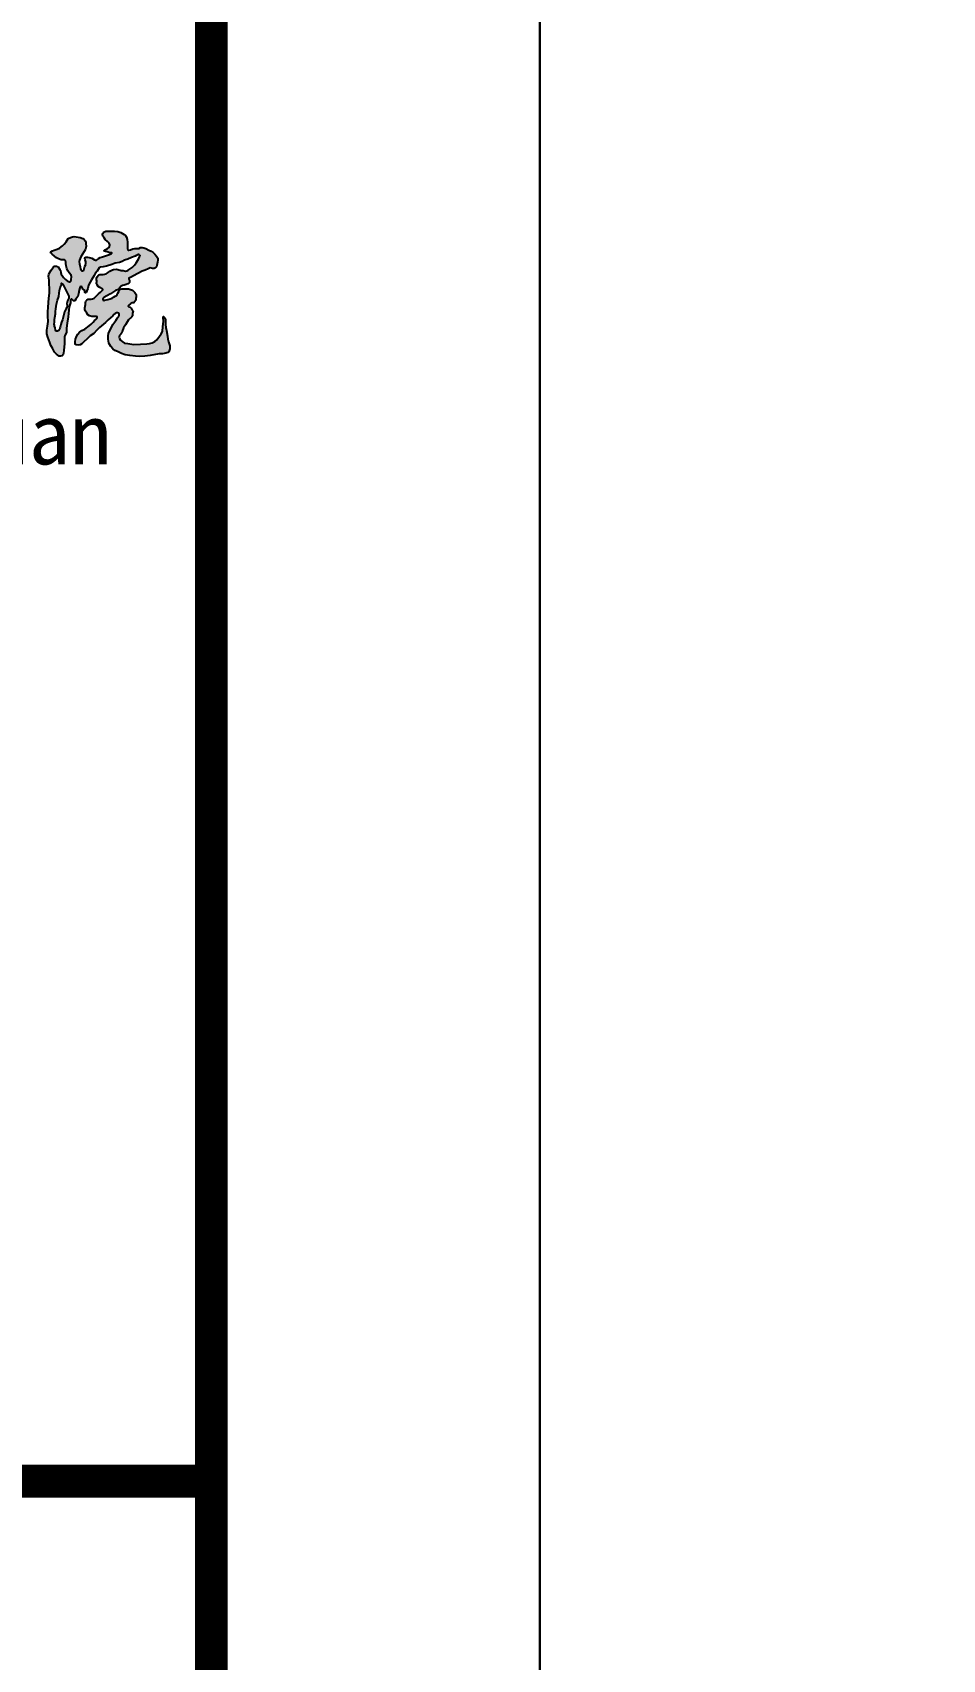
# Model space of a CAD drawing. Extents: x -137808 to 103746506, y -332957 to -111547.
# Drawn here: x -8790 to -6021, y -166439 to -161489 of the extents above; entities that cross this region are included whole.
import ezdxf

# ---------------------------------------------------------------- set-up
doc = ezdxf.new("R2010")
doc.units = 0
doc.header["$LTSCALE"] = 25
doc.header["$MEASUREMENT"] = 0
doc.layers.get('0').update_dxf_attribs({"linetype": 'CONTINUOUS'})
doc.layers.add('PUB_TITLE', color=4, linetype='CONTINUOUS')
doc.styles.add('宋体', font='', dxfattribs={"width": 0.8})
doc.styles.get('宋体').set_extended_font_data('SimSun')

# ---------------------------------------------------------------- blocks, each defined once
blk = doc.blocks.new('tjnhty')
h = blk.add_hatch(color=256)
h.paths.add_polyline_path([(1272193.7, -1744015.7), (1272197.1, -1744009.2), (1272203, -1744002.6), (1272206.1, -1743997.1), (1272209.6, -1743992.1), (1272213.9, -1743989.9), (1272221.4, -1743989.3), (1272231.7, -1743986.8), (1272247.8, -1743982.1), (1272257.8, -1743977.8), (1272271.2, -1743976.2), (1272279.2, -1743973.1), (1272287, -1743969.1), (1272297, -1743965.3), (1272307.9, -1743960.4), (1272318.5, -1743956.9), (1272323.8, -1743953.5), (1272326.9, -1743951.3), (1272329, -1743951.4), (1272331.2, -1743952.3), (1272333.7, -1743954.5), (1272333.4, -1743956.7), (1272332.2, -1743959.1), (1272329.4, -1743965.3), (1272322.2, -1743976.8), (1272316.7, -1743984.2), (1272309.5, -1743990.6), (1272303.9, -1743995.3), (1272297.9, -1743998.8), (1272293.7, -1744001.1), (1272289.3, -1744002.2), (1272282.9, -1744000.7), (1272276.5, -1744000.2), (1272266.6, -1743997.3), (1272262.1, -1743996.5), (1272253.5, -1743997), (1272249.8, -1743998), (1272241.9, -1744002.2), (1272236.5, -1744006.2), (1272230.5, -1744010.4), (1272226.3, -1744011.8), (1272221.9, -1744012.3), (1272215.7, -1744012.1), (1272211, -1744012.3), (1272208.3, -1744013.5), (1272206.1, -1744015.3), (1272203.4, -1744019.7), (1272201.5, -1744024.1), (1272201.1, -1744028.6), (1272202.4, -1744032.1), (1272202.7, -1744035.4), (1272201.1, -1744038.1), (1272201.4, -1744040.8), (1272202.9, -1744043.6), (1272206.2, -1744049.3), (1272211.1, -1744052.4), (1272218.4, -1744056.4), (1272220.9, -1744059.1), (1272218, -1744062), (1272213.3, -1744066.3), (1272207.4, -1744071.6), (1272198.7, -1744080.7), (1272194.1, -1744084.5), (1272188.8, -1744086.7), (1272185.3, -1744087), (1272180.9, -1744087), (1272176.2, -1744087.9), (1272171.8, -1744090.8), (1272168.9, -1744093.9), (1272167.8, -1744098.6), (1272167.7, -1744103.7), (1272166.1, -1744114.1), (1272166.3, -1744119.3), (1272168, -1744124.2), (1272171.8, -1744129.6), (1272174.9, -1744134.9), (1272180.3, -1744137.8), (1272187.6, -1744139.7), (1272193.9, -1744140), (1272200.2, -1744140.3), (1272203.3, -1744141.6), (1272203.6, -1744143.8), (1272202.4, -1744146.3), (1272199.1, -1744149.7), (1272195.5, -1744152.3), (1272191, -1744157.3), (1272185.4, -1744163.5), (1272179.2, -1744169), (1272165.5, -1744178.2), (1272156.3, -1744183.2), (1272149.7, -1744188.3), (1272144.6, -1744193.9), (1272140.2, -1744201.1), (1272137.7, -1744208.8), (1272136.7, -1744217.3), (1272136.1, -1744221.7), (1272136.2, -1744223.7), (1272137, -1744225.2), (1272139.9, -1744226.4), (1272145.6, -1744227.1), (1272151.9, -1744226.4), (1272156.6, -1744223.3), (1272162.6, -1744217), (1272172.4, -1744208.1), (1272181.9, -1744199), (1272192.9, -1744191.4), (1272201.5, -1744182.3), (1272210.6, -1744173.4), (1272228.9, -1744158), (1272237.1, -1744149.8), (1272251, -1744138.1), (1272254.5, -1744134.3), (1272258.1, -1744130.7), (1272262.4, -1744128.6), (1272265.2, -1744128.8), (1272267.8, -1744130.2), (1272269.9, -1744133.4), (1272270.3, -1744137.1), (1272268.3, -1744140.8), (1272265.2, -1744144.1), (1272259.9, -1744152), (1272251, -1744164.6), (1272244.4, -1744179.7), (1272237.8, -1744191.1), (1272236.3, -1744199.7), (1272236.8, -1744208.8), (1272237.5, -1744215.1), (1272239, -1744221.1), (1272245.3, -1744231.2), (1272250.7, -1744238.4), (1272257.3, -1744243.1), (1272264.9, -1744246.6), (1272277.6, -1744252.6), (1272288.9, -1744256.7), (1272302.5, -1744259.3), (1272320.2, -1744260.8), (1272332.5, -1744261.5), (1272348.6, -1744261.1), (1272364.4, -1744259.3), (1272392.2, -1744253.9), (1272402.4, -1744253.3), (1272412.7, -1744251.7), (1272418.6, -1744249.2), (1272421, -1744247.4), (1272422.8, -1744245.1), (1272424.4, -1744238.7), (1272424.4, -1744229), (1272420.6, -1744217.3), (1272418.4, -1744208.7), (1272417, -1744200), (1272414.3, -1744182.3), (1272412.1, -1744173.4), (1272410.8, -1744164.6), (1272411.4, -1744155.3), (1272411.1, -1744150.5), (1272409.5, -1744145.3), (1272407.4, -1744141.7), (1272405.4, -1744139.7), (1272404.4, -1744140.7), (1272404.4, -1744144.3), (1272405.1, -1744154.5), (1272404.5, -1744163.3), (1272403.2, -1744170.6), (1272401.7, -1744185.4), (1272398.2, -1744192.8), (1272393.4, -1744199.6), (1272384.9, -1744211.3), (1272378.4, -1744216.7), (1272370.7, -1744220.4), (1272362.6, -1744222.2), (1272354.3, -1744223), (1272335, -1744224.2), (1272315.4, -1744224.9), (1272296.8, -1744222.3), (1272286.4, -1744220.8), (1272279.1, -1744216.7), (1272274.7, -1744212.6), (1272271.6, -1744207.5), (1272270.5, -1744202.6), (1272271.6, -1744198), (1272275.7, -1744193.6), (1272277.9, -1744189.8), (1272279.4, -1744185.4), (1272283.9, -1744175), (1272289.9, -1744165.5), (1272295.2, -1744155), (1272298.3, -1744150.2), (1272302.3, -1744146.5), (1272305.9, -1744144.3), (1272308.9, -1744141.1), (1272310.5, -1744138.1), (1272310.9, -1744130.4), (1272312.5, -1744124.4), (1272309.5, -1744120.4), (1272306.7, -1744115.3), (1272303.3, -1744112.1), (1272300.1, -1744110.7), (1272298, -1744108.7), (1272298.4, -1744106.3), (1272301.1, -1744104.7), (1272305.1, -1744102), (1272307.3, -1744099.5), (1272309.9, -1744098.2), (1272314.9, -1744098.9), (1272317.5, -1744094.8), (1272321, -1744090.6), (1272321.3, -1744085.8), (1272322, -1744080), (1272321.6, -1744073.3), (1272317.8, -1744067.2), (1272310.7, -1744060.5), (1272305, -1744057.6), (1272298.2, -1744056.3), (1272289.6, -1744056.3), (1272281.3, -1744056.3), (1272277.9, -1744056.2), (1272274.8, -1744057), (1272271.6, -1744060.2), (1272268.8, -1744064.3), (1272266.5, -1744068.8), (1272264.6, -1744073.6), (1272262.3, -1744076.5), (1272258.5, -1744078.4), (1272253.4, -1744081), (1272248.6, -1744083.9), (1272242.8, -1744086.4), (1272235.7, -1744088.3), (1272230.3, -1744089.6), (1272226.1, -1744090.9), (1272223.5, -1744091.1), (1272221.3, -1744090.3), (1272220.3, -1744088.4), (1272220.4, -1744086.1), (1272221.6, -1744084.1), (1272223.6, -1744082.6), (1272232.9, -1744077.1), (1272244.4, -1744070.7), (1272259.1, -1744061.4), (1272265.3, -1744058.9), (1272270.7, -1744055.4), (1272276.4, -1744047.7), (1272280.8, -1744046), (1272285.7, -1744045.1), (1272291.1, -1744043.3), (1272296.3, -1744040.6), (1272299.3, -1744038.8), (1272301.4, -1744036.5), (1272302, -1744033.8), (1272301.4, -1744030.7), (1272299.9, -1744027), (1272299.5, -1744024), (1272301.4, -1744022.5), (1272304.3, -1744021.4), (1272313.9, -1744016.3), (1272326.7, -1744008.9), (1272340.3, -1744002.4), (1272349.1, -1743999), (1272358.7, -1743994.9), (1272365, -1743992.2), (1272372.1, -1743994.2), (1272376.9, -1743994.2), (1272381, -1743992.2), (1272383.4, -1743988.7), (1272384.8, -1743984.5), (1272386.9, -1743974.7), (1272388.3, -1743968.6), (1272388, -1743962.8), (1272384.2, -1743957.1), (1272378.4, -1743951), (1272373.3, -1743945.9), (1272367.6, -1743941.6), (1272360.3, -1743938), (1272351.2, -1743933.4), (1272345.3, -1743931.7), (1272340.2, -1743930.1), (1272335.3, -1743930), (1272329.8, -1743933), (1272324.3, -1743933.3), (1272318, -1743933), (1272311.4, -1743934.6), (1272305, -1743937.1), (1272299.7, -1743938.6), (1272297.7, -1743938.4), (1272296.4, -1743937.3), (1272295.8, -1743933.7), (1272295.9, -1743929.2), (1272295.9, -1743922), (1272295.3, -1743914.3), (1272294.7, -1743906.2), (1272292.1, -1743898.8), (1272289.3, -1743894.2), (1272285.8, -1743890.4), (1272280.9, -1743887.2), (1272275.4, -1743884.7), (1272266.5, -1743881.2), (1272256.2, -1743880.9), (1272243.8, -1743880.4), (1272233.4, -1743880.4), (1272229.4, -1743881), (1272225.7, -1743882.4), (1272222.2, -1743885), (1272220.2, -1743887.8), (1272219.3, -1743891), (1272220.8, -1743895.9), (1272224.5, -1743900.5), (1272228, -1743906.2), (1272234.6, -1743912), (1272239.8, -1743917.4), (1272241.5, -1743922), (1272241.2, -1743926.9), (1272238.6, -1743930.7), (1272234, -1743934), (1272227.1, -1743937), (1272224.5, -1743938.9), (1272223.5, -1743940.8), (1272225.3, -1743941.9), (1272228.3, -1743942.4), (1272234, -1743943.9), (1272242.1, -1743946.2), (1272247.8, -1743946.8), (1272247.5, -1743947.8), (1272245.8, -1743949.1), (1272240.6, -1743951.9), (1272232, -1743954.5), (1272219.1, -1743958.5), (1272212.9, -1743960.7), (1272207.3, -1743964), (1272204.2, -1743966.8), (1272200.9, -1743968.6), (1272198.1, -1743968.5), (1272195.2, -1743967.4), (1272186.6, -1743963.1), (1272178.5, -1743960.3), (1272173.9, -1743959.2), (1272169.3, -1743959.4), (1272166.4, -1743961.1), (1272165.7, -1743964.1), (1272166.4, -1743967.4), (1272169, -1743974.3), (1272169.3, -1743978.2), (1272168.4, -1743982.1), (1272166.1, -1743987.3), (1272164.1, -1743994.8), (1272162.3, -1743999), (1272160.9, -1744000.6), (1272159.2, -1744001.4), (1272157.2, -1744001.1), (1272155.2, -1743999.9), (1272153.4, -1743997.7), (1272152.4, -1743994.9), (1272151.5, -1743988.7), (1272149.2, -1743979.5), (1272148.9, -1743974.1), (1272149.7, -1743968.6), (1272154.1, -1743958.8), (1272158.7, -1743950.8), (1272163.5, -1743942.7), (1272167.9, -1743935.5), (1272169.1, -1743931.1), (1272169.6, -1743926.3), (1272169.3, -1743918.6), (1272168.4, -1743914.1), (1272166.7, -1743910), (1272163.7, -1743906.1), (1272159.8, -1743903.1), (1272152, -1743899.9), (1272139.1, -1743897.3), (1272133.5, -1743896.9), (1272128.2, -1743897.6), (1272122.1, -1743900.2), (1272115.5, -1743903.1), (1272111.8, -1743908.2), (1272108.9, -1743913.4), (1272103.4, -1743920), (1272097.4, -1743925.5), (1272089.1, -1743932.1), (1272081.3, -1743935.5), (1272072.9, -1743938.1), (1272067.4, -1743940.2), (1272062.6, -1743943.3), (1272061.3, -1743944.8), (1272062.7, -1743946.5), (1272066.5, -1743950.4), (1272073.4, -1743957), (1272079.6, -1743961.6), (1272085.7, -1743964.5), (1272093.5, -1743967.7), (1272098.5, -1743967.7), (1272102.5, -1743967.7), (1272105.2, -1743968.8), (1272107, -1743971.2), (1272107.9, -1743974.4), (1272108.4, -1743979.2), (1272108.7, -1743985.9), (1272109.6, -1743990), (1272111.5, -1743994.4), (1272114.4, -1744001.6), (1272118.3, -1744007.8), (1272123.7, -1744014.1), (1272125.7, -1744019.6), (1272124.7, -1744027.5), (1272123.4, -1744032.4), (1272121.4, -1744034.3), (1272118.7, -1744034.6), (1272115.6, -1744033.5), (1272112.3, -1744032), (1272107, -1744027.6), (1272100.8, -1744021.5), (1272098.4, -1744018.8), (1272094.2, -1744011.1), (1272092.8, -1744005.8), (1272091.6, -1744000.5), (1272089.9, -1743997.4), (1272084.6, -1743989.5), (1272079.4, -1743986.9), (1272076.3, -1743986.7), (1272073.4, -1743987.3), (1272070.6, -1743989.1), (1272068.2, -1743991.6), (1272063, -1743998.9), (1272058.3, -1744007.5), (1272056.5, -1744012.4), (1272055.7, -1744017.4), (1272057.4, -1744029.9), (1272057.4, -1744041.5), (1272058.3, -1744054), (1272058.3, -1744069), (1272056.6, -1744084.5), (1272053.8, -1744112), (1272053.2, -1744125.7), (1272053.6, -1744139.5), (1272054.1, -1744155.6), (1272051.7, -1744169.7), (1272050.2, -1744181.9), (1272049.7, -1744192.6), (1272053.6, -1744203.3), (1272058.9, -1744219.7), (1272062.2, -1744228.8), (1272067.1, -1744236.8), (1272073.9, -1744249), (1272079.8, -1744254.9), (1272083.6, -1744258.3), (1272087.6, -1744260.6), (1272091.4, -1744260.9), (1272096.4, -1744260), (1272098.1, -1744258.6), (1272100.2, -1744255.6), (1272101.3, -1744251.9), (1272102.1, -1744243.8), (1272104.4, -1744222.6), (1272103.6, -1744209.8), (1272103.7, -1744203.5), (1272105.2, -1744197.5), (1272109.7, -1744188.7), (1272110.3, -1744182.3), (1272110, -1744175.5), (1272112.4, -1744160.8), (1272114.9, -1744141.5), (1272116.4, -1744131), (1272117.4, -1744120.7), (1272118.4, -1744110.9), (1272122, -1744098.2), (1272122.4, -1744092), (1272123.4, -1744088.9), (1272124.5, -1744087.6), (1272125.9, -1744087.2), (1272126.5, -1744087.5), (1272131.8, -1744092.5), (1272133.9, -1744092.8), (1272135.8, -1744092.2), (1272138.6, -1744087.8), (1272144.2, -1744079.4), (1272146, -1744075.3), (1272147, -1744070.7), (1272148.3, -1744059.8), (1272150.5, -1744053), (1272152.1, -1744050.1), (1272154.5, -1744048.7), (1272157, -1744049.6), (1272158.9, -1744053.6), (1272160, -1744056.5), (1272162, -1744058.6), (1272165.4, -1744060.8), (1272165.5, -1744064.3), (1272166, -1744067.3), (1272167.8, -1744067.7), (1272169.8, -1744067), (1272171.1, -1744064.8), (1272171.6, -1744062), (1272174.7, -1744054.9), (1272176.9, -1744044.6), (1272182.2, -1744035.3), (1272185.9, -1744028.4)])
h.paths.add_polyline_path([(1272101.2, -1744045.7), (1272105.4, -1744054.3), (1272110.2, -1744063.9), (1272111.8, -1744068.2), (1272113.7, -1744072.5), (1272115.8, -1744076.1), (1272116.8, -1744077.9), (1272117.3, -1744079.8), (1272117.4, -1744082.3), (1272116.8, -1744084.7), (1272114.8, -1744088.8), (1272112.8, -1744092.8), (1272111.6, -1744097), (1272111.5, -1744101.1), (1272111.8, -1744105.3), (1272111.8, -1744109.3), (1272111.5, -1744111.3), (1272110.9, -1744113.1), (1272107.8, -1744118.1), (1272105.7, -1744121.8), (1272104, -1744125.6), (1272101.7, -1744133.8), (1272099.8, -1744142.2), (1272097.6, -1744150.4), (1272094.8, -1744157.3), (1272092.3, -1744164.4), (1272090.7, -1744172.3), (1272089.8, -1744176.1), (1272088.2, -1744179.8), (1272086.3, -1744182.5), (1272085.1, -1744183.6), (1272083.6, -1744184.4), (1272081.5, -1744185.1), (1272079.5, -1744185), (1272078.5, -1744184.5), (1272077.8, -1744183.6), (1272076.7, -1744181.2), (1272075.4, -1744175.1), (1272073.4, -1744169.3), (1272073, -1744166.6), (1272072.9, -1744163.7), (1272073.4, -1744157.7), (1272073.7, -1744150.2), (1272074.3, -1744142.8), (1272076.3, -1744132.4), (1272077, -1744124.5), (1272077.5, -1744116.7), (1272078.4, -1744109.7), (1272079.8, -1744102.7), (1272083, -1744090.8), (1272086.2, -1744079.2), (1272088, -1744069.6), (1272088.9, -1744061.4), (1272089.6, -1744057.3), (1272090.9, -1744053.3), (1272093.2, -1744048.3), (1272093.9, -1744046.8), (1272094.4, -1744044.9), (1272094.6, -1744040), (1272094.9, -1744038.4), (1272095.7, -1744038.4), (1272098.7, -1744041.9)], flags=16)
at = {"const_width": 100}
blk.add_lwpolyline([(1267556.7, -1732652.9), (1272550.7, -1732652.9), (1272550.7, -1772652.9), (1267556.7, -1772652.9)], close=True, dxfattribs=at)
at = {"color": 7}
for points in [[(1272062.6, -1743943.3), (1272067.4, -1743940.2), (1272072.9, -1743938.1), (1272081.3, -1743935.5), (1272089.1, -1743932.1), (1272097.4, -1743925.5), (1272103.4, -1743920), (1272108.9, -1743913.4), (1272111.8, -1743908.2), (1272115.5, -1743903.1), (1272122.1, -1743900.2), (1272128.2, -1743897.6), (1272133.5, -1743896.9), (1272139.1, -1743897.3), (1272152, -1743899.9), (1272159.8, -1743903.1), (1272163.7, -1743906.1), (1272166.7, -1743910), (1272168.4, -1743914.1), (1272169.3, -1743918.6), (1272169.6, -1743926.3), (1272169.1, -1743931.1), (1272167.9, -1743935.5), (1272163.5, -1743942.7), (1272158.7, -1743950.8), (1272154.1, -1743958.8), (1272149.7, -1743968.6), (1272148.9, -1743974.1), (1272149.2, -1743979.5), (1272151.5, -1743988.7), (1272152.4, -1743994.9), (1272153.4, -1743997.7), (1272155.2, -1743999.9), (1272157.2, -1744001.1), (1272159.2, -1744001.4), (1272160.9, -1744000.6), (1272162.3, -1743999), (1272164.1, -1743994.8), (1272166.1, -1743987.3), (1272168.4, -1743982.1), (1272169.3, -1743978.2), (1272169, -1743974.3), (1272166.4, -1743967.4), (1272165.7, -1743964.1), (1272166.4, -1743961.1), (1272169.3, -1743959.4), (1272173.9, -1743959.2), (1272178.5, -1743960.3), (1272186.6, -1743963.1), (1272195.2, -1743967.4), (1272198.1, -1743968.5), (1272200.9, -1743968.6), (1272204.2, -1743966.8), (1272207.3, -1743964), (1272212.9, -1743960.7), (1272219.1, -1743958.5), (1272232, -1743954.5), (1272240.6, -1743951.9), (1272245.8, -1743949.1), (1272247.5, -1743947.8), (1272247.8, -1743946.8), (1272242.1, -1743946.2), (1272234, -1743943.9), (1272228.3, -1743942.4), (1272225.3, -1743941.9), (1272223.5, -1743940.8), (1272224.5, -1743938.9), (1272227.1, -1743937), (1272234, -1743934), (1272238.6, -1743930.7), (1272241.2, -1743926.9), (1272241.5, -1743922), (1272239.8, -1743917.4), (1272234.6, -1743912), (1272228, -1743906.2), (1272224.5, -1743900.5), (1272220.8, -1743895.9), (1272219.3, -1743891), (1272220.2, -1743887.8), (1272222.2, -1743885), (1272225.7, -1743882.4), (1272229.4, -1743881), (1272233.4, -1743880.4), (1272243.8, -1743880.4), (1272256.2, -1743880.9), (1272266.5, -1743881.2), (1272275.4, -1743884.7), (1272280.9, -1743887.2), (1272285.8, -1743890.4), (1272289.3, -1743894.2), (1272292.1, -1743898.8), (1272294.7, -1743906.2), (1272295.3, -1743914.3), (1272295.9, -1743922), (1272295.9, -1743929.2), (1272295.8, -1743933.7), (1272296.4, -1743937.3), (1272297.7, -1743938.4), (1272299.7, -1743938.6), (1272305, -1743937.1), (1272311.4, -1743934.6), (1272318, -1743933), (1272324.3, -1743933.3), (1272329.8, -1743933), (1272335.3, -1743930), (1272340.2, -1743930.1), (1272345.3, -1743931.7), (1272351.2, -1743933.4), (1272360.3, -1743938), (1272367.6, -1743941.6), (1272373.3, -1743945.9), (1272378.4, -1743951), (1272384.2, -1743957.1), (1272388, -1743962.8), (1272388.3, -1743968.6), (1272386.9, -1743974.7), (1272384.8, -1743984.5), (1272383.4, -1743988.7), (1272381, -1743992.2), (1272376.9, -1743994.2), (1272372.1, -1743994.2), (1272365, -1743992.2), (1272358.7, -1743994.9), (1272349.1, -1743999), (1272340.3, -1744002.4), (1272326.7, -1744008.9), (1272313.9, -1744016.3), (1272304.3, -1744021.4), (1272301.4, -1744022.5), (1272299.5, -1744024), (1272299.9, -1744027), (1272301.4, -1744030.7), (1272302, -1744033.8), (1272301.4, -1744036.5), (1272299.3, -1744038.8), (1272296.3, -1744040.6), (1272291.1, -1744043.3), (1272285.7, -1744045.1), (1272280.8, -1744046), (1272276.4, -1744047.7), (1272270.7, -1744055.4), (1272265.3, -1744058.9), (1272259.1, -1744061.4), (1272244.4, -1744070.7), (1272232.9, -1744077.1), (1272223.6, -1744082.6), (1272221.6, -1744084.1), (1272220.4, -1744086.1), (1272220.3, -1744088.4), (1272221.3, -1744090.3), (1272223.5, -1744091.1), (1272226.1, -1744090.9), (1272230.3, -1744089.6), (1272235.7, -1744088.3), (1272242.8, -1744086.4), (1272248.6, -1744083.9), (1272253.4, -1744081), (1272258.5, -1744078.4), (1272262.3, -1744076.5), (1272264.6, -1744073.6), (1272266.5, -1744068.8), (1272268.8, -1744064.3), (1272271.6, -1744060.2), (1272274.8, -1744057), (1272277.9, -1744056.2), (1272281.3, -1744056.3), (1272289.6, -1744056.3), (1272298.2, -1744056.3), (1272305, -1744057.6), (1272310.7, -1744060.5), (1272317.8, -1744067.2), (1272321.6, -1744073.3), (1272322, -1744080), (1272321.3, -1744085.8), (1272321, -1744090.6), (1272317.5, -1744094.8), (1272314.9, -1744098.9), (1272309.9, -1744098.2), (1272307.3, -1744099.5), (1272305.1, -1744102), (1272301.1, -1744104.7), (1272298.4, -1744106.3), (1272298, -1744108.7), (1272300.1, -1744110.7), (1272303.3, -1744112.1), (1272306.7, -1744115.3), (1272309.5, -1744120.4), (1272312.5, -1744124.4), (1272310.9, -1744130.4), (1272310.5, -1744138.1), (1272308.9, -1744141.1), (1272305.9, -1744144.3), (1272302.3, -1744146.5), (1272298.3, -1744150.2), (1272295.2, -1744155), (1272289.9, -1744165.5), (1272283.9, -1744175), (1272279.4, -1744185.4), (1272277.9, -1744189.8), (1272275.7, -1744193.6), (1272271.6, -1744198), (1272270.5, -1744202.6), (1272271.6, -1744207.5), (1272274.7, -1744212.6), (1272279.1, -1744216.7), (1272286.4, -1744220.8), (1272296.8, -1744222.3), (1272315.4, -1744224.9), (1272335, -1744224.2), (1272354.3, -1744223), (1272362.6, -1744222.2), (1272370.7, -1744220.4), (1272378.4, -1744216.7), (1272384.9, -1744211.3), (1272393.4, -1744199.6), (1272398.2, -1744192.8), (1272401.7, -1744185.4), (1272403.2, -1744170.6), (1272404.5, -1744163.3), (1272405.1, -1744154.5), (1272404.4, -1744144.3), (1272404.4, -1744140.7), (1272405.4, -1744139.7), (1272407.4, -1744141.7), (1272409.5, -1744145.3), (1272411.1, -1744150.5), (1272411.4, -1744155.3), (1272410.8, -1744164.6), (1272412.1, -1744173.4), (1272414.3, -1744182.3), (1272417, -1744200), (1272418.4, -1744208.7), (1272420.6, -1744217.3), (1272424.4, -1744229), (1272424.4, -1744238.7), (1272422.8, -1744245.1), (1272421, -1744247.4), (1272418.6, -1744249.2), (1272412.7, -1744251.7), (1272402.4, -1744253.3), (1272392.2, -1744253.9), (1272364.4, -1744259.3), (1272348.6, -1744261.1), (1272332.5, -1744261.5), (1272320.2, -1744260.8), (1272302.5, -1744259.3), (1272288.9, -1744256.7), (1272277.6, -1744252.6), (1272264.9, -1744246.6), (1272257.3, -1744243.1), (1272250.7, -1744238.4), (1272245.3, -1744231.2), (1272239, -1744221.1), (1272237.5, -1744215.1), (1272236.8, -1744208.8), (1272236.3, -1744199.7), (1272237.8, -1744191.1), (1272244.4, -1744179.7), (1272251, -1744164.6), (1272259.9, -1744152), (1272265.2, -1744144.1), (1272268.3, -1744140.8), (1272270.3, -1744137.1), (1272269.9, -1744133.4), (1272267.8, -1744130.2), (1272265.2, -1744128.8), (1272262.4, -1744128.6), (1272258.1, -1744130.7), (1272254.5, -1744134.3), (1272251, -1744138.1), (1272237.1, -1744149.8), (1272228.9, -1744158), (1272210.6, -1744173.4), (1272201.5, -1744182.3), (1272192.9, -1744191.4), (1272181.9, -1744199), (1272172.4, -1744208.1), (1272162.6, -1744217), (1272156.6, -1744223.3), (1272151.9, -1744226.4), (1272145.6, -1744227.1), (1272139.9, -1744226.4), (1272137, -1744225.2), (1272136.2, -1744223.7), (1272136.1, -1744221.7), (1272136.7, -1744217.3), (1272137.7, -1744208.8), (1272140.2, -1744201.1), (1272144.6, -1744193.9), (1272149.7, -1744188.3), (1272156.3, -1744183.2), (1272165.5, -1744178.2), (1272179.2, -1744169), (1272185.4, -1744163.5), (1272191, -1744157.3), (1272195.5, -1744152.3), (1272199.1, -1744149.7), (1272202.4, -1744146.3), (1272203.6, -1744143.8), (1272203.3, -1744141.6), (1272200.2, -1744140.3), (1272193.9, -1744140), (1272187.6, -1744139.7), (1272180.3, -1744137.8), (1272174.9, -1744134.9), (1272171.8, -1744129.6), (1272168, -1744124.2), (1272166.3, -1744119.3), (1272166.1, -1744114.1), (1272167.7, -1744103.7), (1272167.8, -1744098.6), (1272168.9, -1744093.9), (1272171.8, -1744090.8), (1272176.2, -1744087.9), (1272180.9, -1744087), (1272185.3, -1744087), (1272188.8, -1744086.7), (1272194.1, -1744084.5), (1272198.7, -1744080.7), (1272207.4, -1744071.6), (1272213.3, -1744066.3), (1272218, -1744062), (1272220.9, -1744059.1), (1272218.4, -1744056.4), (1272211.1, -1744052.4), (1272206.2, -1744049.3), (1272202.9, -1744043.6), (1272201.4, -1744040.8), (1272201.1, -1744038.1), (1272202.7, -1744035.4), (1272202.4, -1744032.1), (1272201.1, -1744028.6), (1272201.5, -1744024.1), (1272203.4, -1744019.7), (1272206.1, -1744015.3), (1272208.3, -1744013.5), (1272211, -1744012.3), (1272215.7, -1744012.1), (1272221.9, -1744012.3), (1272226.3, -1744011.8), (1272230.5, -1744010.4), (1272236.5, -1744006.2), (1272241.9, -1744002.2), (1272249.8, -1743998), (1272253.5, -1743997), (1272262.1, -1743996.5), (1272266.6, -1743997.3), (1272276.5, -1744000.2), (1272282.9, -1744000.7), (1272289.3, -1744002.2), (1272293.7, -1744001.1), (1272297.9, -1743998.8), (1272303.9, -1743995.3), (1272309.5, -1743990.6), (1272316.7, -1743984.2), (1272322.2, -1743976.8), (1272329.4, -1743965.3), (1272332.2, -1743959.1), (1272333.4, -1743956.7), (1272333.7, -1743954.5), (1272331.2, -1743952.3), (1272329, -1743951.4), (1272326.9, -1743951.3), (1272323.8, -1743953.5), (1272318.5, -1743956.9), (1272307.9, -1743960.4), (1272297, -1743965.3), (1272287, -1743969.1), (1272279.2, -1743973.1), (1272271.2, -1743976.2), (1272257.8, -1743977.8), (1272247.8, -1743982.1), (1272231.7, -1743986.8), (1272221.4, -1743989.3), (1272213.9, -1743989.9), (1272209.6, -1743992.1), (1272206.1, -1743997.1), (1272203, -1744002.6), (1272197.1, -1744009.2), (1272193.7, -1744015.7), (1272185.9, -1744028.4), (1272182.2, -1744035.3), (1272176.9, -1744044.6), (1272174.7, -1744054.9), (1272171.6, -1744062), (1272171.1, -1744064.8), (1272169.8, -1744067), (1272167.8, -1744067.7), (1272166, -1744067.3), (1272165.5, -1744064.3), (1272165.4, -1744060.8), (1272162, -1744058.6), (1272160, -1744056.5), (1272158.9, -1744053.6), (1272157, -1744049.6), (1272154.5, -1744048.7), (1272152.1, -1744050.1), (1272150.5, -1744053), (1272148.3, -1744059.8), (1272147, -1744070.7), (1272146, -1744075.3), (1272144.2, -1744079.4), (1272138.6, -1744087.8), (1272135.8, -1744092.2), (1272133.9, -1744092.8), (1272131.8, -1744092.5), (1272126.5, -1744087.5), (1272125.9, -1744087.2), (1272124.5, -1744087.6), (1272123.4, -1744088.9), (1272122.4, -1744092), (1272122, -1744098.2), (1272118.4, -1744110.9), (1272117.4, -1744120.7), (1272116.4, -1744131), (1272114.9, -1744141.5), (1272112.4, -1744160.8), (1272110, -1744175.5), (1272110.3, -1744182.3), (1272109.7, -1744188.7), (1272105.2, -1744197.5), (1272103.7, -1744203.5), (1272103.6, -1744209.8), (1272104.4, -1744222.6), (1272102.1, -1744243.8), (1272101.3, -1744251.9), (1272100.2, -1744255.6), (1272098.1, -1744258.6), (1272096.4, -1744260), (1272091.4, -1744260.9), (1272087.6, -1744260.6), (1272083.6, -1744258.3), (1272079.8, -1744254.9), (1272073.9, -1744249), (1272067.1, -1744236.8), (1272062.2, -1744228.8), (1272058.9, -1744219.7), (1272053.6, -1744203.3), (1272049.7, -1744192.6), (1272050.2, -1744181.9), (1272051.7, -1744169.7), (1272054.1, -1744155.6), (1272053.6, -1744139.5), (1272053.2, -1744125.7), (1272053.8, -1744112), (1272056.6, -1744084.5), (1272058.3, -1744069), (1272058.3, -1744054), (1272057.4, -1744041.5), (1272057.4, -1744029.9), (1272055.7, -1744017.4), (1272056.5, -1744012.4), (1272058.3, -1744007.5), (1272063, -1743998.9), (1272068.2, -1743991.6), (1272070.6, -1743989.1), (1272073.4, -1743987.3), (1272076.3, -1743986.7), (1272079.4, -1743986.9), (1272084.6, -1743989.5), (1272089.9, -1743997.4), (1272091.6, -1744000.5), (1272092.8, -1744005.8), (1272094.2, -1744011.1), (1272098.4, -1744018.8), (1272100.8, -1744021.5), (1272107, -1744027.6), (1272112.3, -1744032), (1272115.6, -1744033.5), (1272118.7, -1744034.6), (1272121.4, -1744034.3), (1272123.4, -1744032.4), (1272124.7, -1744027.5), (1272125.7, -1744019.6), (1272123.7, -1744014.1), (1272118.3, -1744007.8), (1272114.4, -1744001.6), (1272111.5, -1743994.4), (1272109.6, -1743990), (1272108.7, -1743985.9), (1272108.4, -1743979.2), (1272107.9, -1743974.4), (1272107, -1743971.2), (1272105.2, -1743968.8), (1272102.5, -1743967.7), (1272098.5, -1743967.7), (1272093.5, -1743967.7), (1272085.7, -1743964.5), (1272079.6, -1743961.6), (1272073.4, -1743957), (1272066.5, -1743950.4), (1272062.7, -1743946.5), (1272061.3, -1743944.8)], [(1272095.7, -1744038.4), (1272098.7, -1744041.9), (1272101.2, -1744045.7), (1272105.4, -1744054.3), (1272110.2, -1744063.9), (1272111.8, -1744068.2), (1272113.7, -1744072.5), (1272115.8, -1744076.1), (1272116.8, -1744077.9), (1272117.3, -1744079.8), (1272117.4, -1744082.3), (1272116.8, -1744084.7), (1272114.8, -1744088.8), (1272112.8, -1744092.8), (1272111.6, -1744097), (1272111.5, -1744101.1), (1272111.8, -1744105.3), (1272111.8, -1744109.3), (1272111.5, -1744111.3), (1272110.9, -1744113.1), (1272107.8, -1744118.1), (1272105.7, -1744121.8), (1272104, -1744125.6), (1272101.7, -1744133.8), (1272099.8, -1744142.2), (1272097.6, -1744150.4), (1272094.8, -1744157.3), (1272092.3, -1744164.4), (1272090.7, -1744172.3), (1272089.8, -1744176.1), (1272088.2, -1744179.8), (1272086.3, -1744182.5), (1272085.1, -1744183.6), (1272083.6, -1744184.4), (1272081.5, -1744185.1), (1272079.5, -1744185), (1272078.5, -1744184.5), (1272077.8, -1744183.6), (1272076.7, -1744181.2), (1272075.4, -1744175.1), (1272073.4, -1744169.3), (1272073, -1744166.6), (1272072.9, -1744163.7), (1272073.4, -1744157.7), (1272073.7, -1744150.2), (1272074.3, -1744142.8), (1272076.3, -1744132.4), (1272077, -1744124.5), (1272077.5, -1744116.7), (1272078.4, -1744109.7), (1272079.8, -1744102.7), (1272083, -1744090.8), (1272086.2, -1744079.2), (1272088, -1744069.6), (1272088.9, -1744061.4), (1272089.6, -1744057.3), (1272090.9, -1744053.3), (1272093.2, -1744048.3), (1272093.9, -1744046.8), (1272094.4, -1744044.9), (1272094.6, -1744040), (1272094.9, -1744038.4)]]:
    blk.add_lwpolyline(points, close=True, dxfattribs=at)
at = {"const_width": 100}
blk.add_lwpolyline([(1267592.5, -1747683.6), (1272586.5, -1747683.6)], dxfattribs=at)
at = {"color": 7, "style": '宋体'}
blk.add_text('jingxianguihuajianzhushejiyanjiuyuan', height=184.374, dxfattribs=at).set_placement((1267730.8, -1744589.8))

msp = doc.modelspace()

# ---------------------------------------------------------------- linework, layer by layer
at = {"layer": 'PUB_TITLE'}
for points in [[(-66646.4, -191865.8), (-7246.4, -191865.8), (-7246.4, -149865.8), (-66646.4, -149865.8)], [(-66646.4, -191865.8), (-7246.4, -191865.8), (-7246.4, -149865.8), (-66646.4, -149865.8)], [(-7246.4, -191865.8), (52153.6, -191865.8), (52153.6, -149865.8), (-7246.4, -149865.8)], [(-7246.4, -191865.8), (52153.6, -191865.8), (52153.6, -149865.8), (-7246.4, -149865.8)]]:
    msp.add_lwpolyline(points, close=True, dxfattribs=at)
at = {"layer": 'PUB_TITLE', "const_width": 100}
msp.add_lwpolyline([(-64146.4, -190865.8), (-8246.4, -190865.8), (-8246.4, -150865.8), (-64146.4, -150865.8)], close=True, dxfattribs=at)
msp.add_lwpolyline([(-64146.4, -190865.8), (-8246.4, -190865.8), (-8246.4, -150865.8), (-64146.4, -150865.8)], close=True, dxfattribs=at)

# ---------------------------------------------------------------- block references
msp.add_blockref('tjnhty', (-1280797.1, 1581787.1))
msp.add_blockref('tjnhty', (-1280797.1, 1581787.1))

doc.saveas('drawing.dxf')
